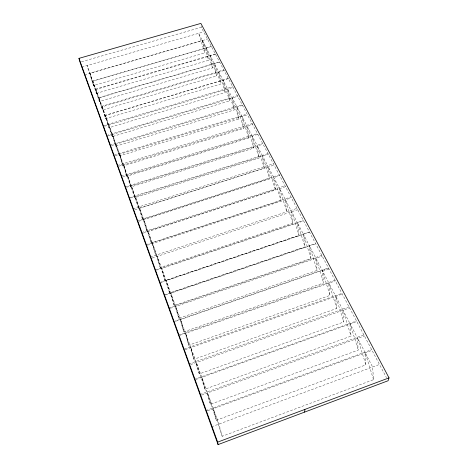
<?xml version="1.0" encoding="UTF-8"?>
<svg xmlns="http://www.w3.org/2000/svg" width="468" height="468" viewBox="0 0 468 468"><rect width="100%" height="100%" fill="white"/><g stroke="black" fill="none" stroke-linecap="round" stroke-linejoin="round"><path stroke-width="0.35" stroke-dasharray="2.34 1.75" d="M222.165 436.293L218.983 424.055L213.332 408.687L222.165 436.293L373.528 379.659L372.622 367L365.233 352.831L373.528 379.659M216.28 420.258L213.057 407.95L207.558 392.997L216.28 420.258L365.877 364.853L364.876 352.152L357.681 338.346L365.877 364.853M211.647 426.781L379.478 364.455M210.424 404.293L207.166 391.927L201.807 377.372L210.424 404.293L358.26 350.099L357.166 337.364L350.152 323.915L358.26 350.099M205.809 410.617L371.656 349.66M207.394 410.869L372.013 350.339M204.885 389.183L201.585 376.758L196.367 362.577L204.885 389.183L351.041 336.123L349.859 323.353L343.021 310.243L351.041 336.123M200.006 394.53L363.864 334.924M201.696 395.127L364.385 335.907M199.28 373.914L195.946 361.448L190.868 347.636L199.28 373.914L343.74 321.99L342.477 309.19L335.813 296.419L343.74 321.99M194.507 379.308L356.487 320.966M196.016 379.46L356.786 321.528M190.64 364.619L349.578 307.903M193.922 359.301L190.558 346.794L185.609 333.339L193.922 359.301L336.749 308.453L335.41 295.636L328.91 283.175L336.749 308.453M188.961 363.94L349.029 306.856M184.281 349.011L341.886 293.348M185.217 349.637L342.301 294.126M188.756 345.22L185.363 332.672L180.537 319.556L188.756 345.22L330.004 295.396L328.589 282.561L322.253 270.405L330.004 295.396M183.848 331.835L180.426 319.264L175.716 306.458L183.848 331.835L323.593 282.982L322.113 270.135L315.918 258.266L323.593 282.982M178.536 335.059L335 280.32M180.145 335.252L335.322 280.935M178.875 318.287L175.436 305.692L170.838 293.202L178.875 318.287L317.099 270.405L315.549 257.552L309.506 245.963L317.099 270.405M173.681 321.604L328.454 267.936M175.81 321.194L328.594 268.205M322.727 271.311L329.074 269.112M170.375 308.295L322.2 256.107M174.184 305.499L170.721 292.88L166.234 280.689L174.184 305.499L310.963 258.523L309.348 245.665L303.445 234.339L310.963 258.523M168.761 307.985L321.82 255.393M169.591 292.974L166.111 280.344L161.723 268.433L169.591 292.974L304.949 246.882L303.282 234.018L297.508 222.955L304.949 246.882M164.122 295.127L315.561 243.547M165.561 295.004L315.719 243.846M165.058 280.624L161.559 267.983L157.277 256.347L165.058 280.624L299.017 235.386L297.291 222.534L291.652 211.717L299.017 235.386M159.582 282.549L309.424 231.947M161.01 282.45L309.594 232.263M160.261 267.544L156.745 254.89L152.568 243.547L160.261 267.544L292.722 223.213L290.944 210.366L285.439 199.807L292.722 223.213M155.101 270.141L303.375 220.498M156.558 270.165L303.597 220.914M150.363 257.008L296.964 208.365M152.17 258.043L297.677 209.717M145.917 244.694L290.944 196.981M151.31 243.144L147.765 230.496L143.787 219.679L151.31 243.144L280.981 200.479L279.103 187.65L273.85 177.577L280.981 200.479M147.519 245.214L291.4 197.847M141.529 232.532L284.994 185.732M147.022 231.449L143.465 218.802L139.581 208.237L147.022 231.449L275.348 189.569L273.423 176.758L268.287 166.912L275.348 189.569M143.296 233.128L285.509 186.703M137.294 220.797L279.256 174.874M142.629 219.48L139.066 206.838L135.27 196.531L142.629 219.48L269.58 178.402L267.608 165.608L262.595 155.99L269.58 178.402M138.984 221.235L279.688 175.687M132.959 208.798L273.382 163.759M138.604 208.506L135.03 195.876L131.321 185.796L138.604 208.506L264.285 168.152L262.273 155.382L257.371 145.969L264.285 168.152M134.825 209.763L274.067 165.058M128.992 197.8L267.988 153.562M130.572 198.028L268.31 154.171M134.655 197.742L131.075 185.123L127.448 175.266L134.655 197.742L259.091 158.096L257.043 145.343L252.24 136.135L259.091 158.096M130.712 186.995L127.126 174.394L123.575 164.754L130.712 186.995L253.902 148.046L251.813 135.322L247.116 126.313L253.902 148.046M125.096 187.013L262.7 143.559M126.67 187.264L263.034 144.179M121.212 176.243L257.418 133.561M122.844 176.711L257.85 134.38M126.781 176.278L123.189 163.695L119.72 154.27L126.781 176.278L248.724 138.019L246.601 125.325L242.009 116.509L248.724 138.019M117.333 165.514L252.153 123.599M119.024 166.169L252.673 124.582M123.02 166.017L119.422 153.457L116.029 144.238L123.02 166.017L243.769 128.419L241.611 115.754L237.112 107.125L243.769 128.419M115.21 155.663L247.508 114.812M119.346 156.002L115.748 143.46L112.425 134.439L119.346 156.002L238.92 119.042L236.738 106.4L232.333 97.952L238.92 119.042M115.772 146.268L112.174 133.754L108.921 124.921L115.772 146.268L234.211 109.921L231.993 97.309L227.682 89.037L234.211 109.921M114.274 155.048L247.104 114.057M110.009 145.22L242.178 104.733M111.565 145.606L242.559 105.458M106.493 135.48L237.387 95.671M108.009 135.784L237.726 96.314M228.372 78.618L105.452 115.491L112.238 136.633L229.548 100.889L227.302 88.312L223.078 80.209L229.548 100.889M103.013 125.839L232.643 86.697M104.545 126.243L233.029 87.422M224.078 70.492L102.252 106.798L108.974 127.741L225.237 92.547L222.973 80.005L218.825 72.054L225.237 92.547M102.252 106.798L105.376 115.274L228.267 78.413M219.673 62.168L98.982 97.894L105.633 118.632L220.826 84.006L218.533 71.493L214.473 63.706L220.826 84.006M98.982 97.894L102.036 106.201L223.78 69.931M215.514 54.294L95.882 89.476L102.48 110.027L216.655 75.927L214.338 63.449L210.354 55.809L216.655 75.927M95.882 89.476L98.877 97.619L219.539 61.911M211.384 46.484L92.816 81.134L99.351 101.497L212.519 67.913L210.185 55.476L206.271 47.976L212.519 67.913M96.373 93.384L208.582 60.29L206.224 47.888L198.631 33.327L204.773 52.925L93.501 85.545L87.071 65.538L92.781 81.04L96.373 93.384L89.92 73.283L202.41 40.605L206.224 47.888M92.816 81.134L95.753 89.125L215.339 53.96M92.781 81.04L211.337 46.396M81.801 67.059L203.662 31.871M84.585 74.781L207.47 39.084M81.444 61.782L201.252 27.32L386.433 377.617M105.452 115.491L108.634 124.143L112.238 136.633M202.387 40.529L208.582 60.29M89.903 73.23L93.501 85.545M98.877 97.619L102.48 110.027M95.753 89.125L99.351 101.497M105.376 115.274L108.974 127.741M102.036 106.201L105.633 118.632M202.41 40.605L204.773 52.925M201.129 26.015L201.252 27.32M284.989 198.941L279.612 188.633L286.82 211.782L284.989 198.941M152.229 242.617L148.151 231.543L155.762 255.271L152.229 242.617"/><path stroke-width="0.7" d="M304.615 412.097L304.896 409.418M389.025 377.869L388.089 380.747L218.076 444.6L80.04 62.185L78.975 58.365L200.877 23.4L389.025 377.869L217.655 442.131L218.076 444.6M78.975 58.365L217.655 442.131"/></g></svg>
